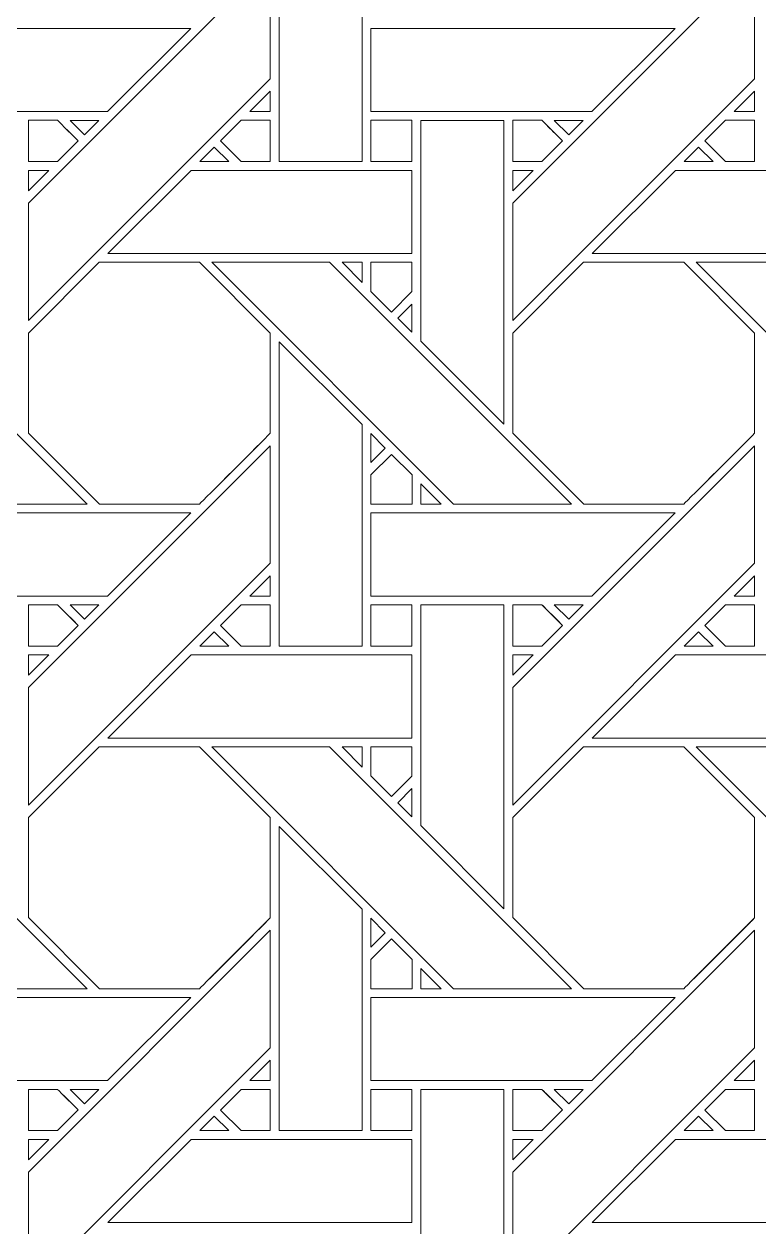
# Model space of a CAD drawing. Header units: inches. Extents: x 2.4 to 22.4, y -0.9 to 19.1.
# Drawn here: x 14.509 to 15.949, y 11.712 to 14.067 of the extents above; entities that cross this region are included whole.
import ezdxf

# ---------------------------------------------------------------- set-up
doc = ezdxf.new("R2010")
doc.units = ezdxf.units.IN
doc.header["$MEASUREMENT"] = 0
doc.layers.add('Design', color=7, linetype='Continuous', lineweight=0)

msp = doc.modelspace()

# ---------------------------------------------------------------- linework, layer by layer
at = {"layer": 'Design'}
for points, knots in [([(2.3829, 19.0948), (2.3829, 19.0948), (2.3829, -0.9052), (2.3829, -0.9052), (2.3829, -0.9052), (22.3829, -0.9052), (22.3829, -0.9052), (22.3829, -0.9052), (22.3829, 19.0948), (22.3829, 19.0948), (22.3829, 19.0948), (2.3829, 19.0948), (2.3829, 19.0948)], [0, 0, 0, 0, 1, 1, 1, 2, 2, 2, 3, 3, 3, 4, 4, 4, 4]), ([(3.3653, 18.1123), (3.3653, 18.1123), (3.3653, 0.0772), (3.3653, 0.0772), (3.3653, 0.0772), (21.4004, 0.0772), (21.4004, 0.0772), (21.4004, 0.0772), (21.4004, 18.1123), (21.4004, 18.1123), (21.4004, 18.1123), (3.3653, 18.1123), (3.3653, 18.1123)], [0, 0, 0, 0, 1, 1, 1, 2, 2, 2, 3, 3, 3, 4, 4, 4, 4]), ([(15.0087, 13.798), (15.0087, 13.798), (15.0087, 14.3939), (15.0087, 14.3939), (15.0087, 14.3939), (15.1714, 14.2317), (15.1714, 14.2317), (15.1714, 14.2317), (15.1714, 13.798), (15.1714, 13.798), (15.1714, 13.798), (15.0087, 13.798), (15.0087, 13.798)], [0, 0, 0, 0, 1, 1, 1, 2, 2, 2, 3, 3, 3, 4, 4, 4, 4]), ([(14.9915, 13.9603), (14.9915, 13.9603), (14.5179, 13.4866), (14.5179, 13.4866), (14.5179, 13.4866), (14.5179, 13.7167), (14.5179, 13.7167), (14.5179, 13.7167), (14.9915, 14.1903), (14.9915, 14.1903), (14.9915, 14.1903), (14.9915, 13.9603), (14.9915, 13.9603)], [0, 0, 0, 0, 1, 1, 1, 2, 2, 2, 3, 3, 3, 4, 4, 4, 4]), ([(15.9403, 13.9603), (15.9403, 13.9603), (15.4666, 13.4866), (15.4666, 13.4866), (15.4666, 13.4866), (15.4666, 13.7167), (15.4666, 13.7167), (15.4666, 13.7167), (15.9403, 14.1903), (15.9403, 14.1903), (15.9403, 14.1903), (15.9403, 13.9603), (15.9403, 13.9603)], [0, 0, 0, 0, 1, 1, 1, 2, 2, 2, 3, 3, 3, 4, 4, 4, 4]), ([(14.8357, 14.0588), (14.8357, 14.0588), (14.673, 13.8961), (14.673, 13.8961), (14.673, 13.8961), (14.24, 13.8961), (14.24, 13.8961), (14.24, 13.8961), (14.24, 14.0588), (14.24, 14.0588), (14.24, 14.0588), (14.8357, 14.0588), (14.8357, 14.0588)], [0, 0, 0, 0, 1, 1, 1, 2, 2, 2, 3, 3, 3, 4, 4, 4, 4]), ([(15.7844, 14.0588), (15.7844, 14.0588), (15.6217, 13.8961), (15.6217, 13.8961), (15.6217, 13.8961), (15.1887, 13.8961), (15.1887, 13.8961), (15.1887, 13.8961), (15.1887, 14.0588), (15.1887, 14.0588), (15.1887, 14.0588), (15.7844, 14.0588), (15.7844, 14.0588)], [0, 0, 0, 0, 1, 1, 1, 2, 2, 2, 3, 3, 3, 4, 4, 4, 4]), ([(14.9517, 13.8961), (14.9517, 13.8961), (14.9915, 13.9359), (14.9915, 13.9359), (14.9915, 13.9359), (14.9915, 13.8961), (14.9915, 13.8961), (14.9915, 13.8961), (14.9517, 13.8961), (14.9517, 13.8961)], [0, 0, 0, 0, 1, 1, 1, 2, 2, 2, 3, 3, 3, 3]), ([(15.9005, 13.8961), (15.9005, 13.8961), (15.9403, 13.9359), (15.9403, 13.9359), (15.9403, 13.9359), (15.9403, 13.8961), (15.9403, 13.8961), (15.9403, 13.8961), (15.9005, 13.8961), (15.9005, 13.8961)], [0, 0, 0, 0, 1, 1, 1, 2, 2, 2, 3, 3, 3, 3]), ([(14.5749, 13.8789), (14.5801, 13.8738), (14.6108, 13.8429), (14.6153, 13.8385), (14.6153, 13.8385), (14.5748, 13.7981), (14.5748, 13.7981), (14.5748, 13.7981), (14.5179, 13.7981), (14.5179, 13.7981), (14.5179, 13.7981), (14.5179, 13.8789), (14.5179, 13.8789), (14.5179, 13.8789), (14.5749, 13.8789), (14.5749, 13.8789)], [0, 0, 0, 0, 1, 1, 1, 2, 2, 2, 3, 3, 3, 4, 4, 4, 5, 5, 5, 5]), ([(14.6153, 13.8385), (14.6153, 13.8385), (14.5748, 13.7981), (14.5748, 13.7981), (14.5748, 13.7981), (14.5179, 13.7981), (14.5179, 13.7981), (14.5179, 13.7981), (14.5179, 13.8789), (14.5179, 13.8789), (14.5179, 13.8789), (14.5749, 13.8789), (14.5749, 13.8789), (14.5801, 13.8737), (14.6109, 13.8428), (14.6153, 13.8385)], [0, 0, 0, 0, 1, 1, 1, 2, 2, 2, 3, 3, 3, 4, 4, 4, 5, 5, 5, 5]), ([(14.5993, 13.8788), (14.5993, 13.8788), (14.6558, 13.8788), (14.6558, 13.8788), (14.6558, 13.8788), (14.6275, 13.8506), (14.6275, 13.8506), (14.6275, 13.8506), (14.5993, 13.8788), (14.5993, 13.8788)], [0, 0, 0, 0, 1, 1, 1, 2, 2, 2, 3, 3, 3, 3]), ([(14.9344, 13.7981), (14.9344, 13.7981), (14.8941, 13.8385), (14.8941, 13.8385), (14.8941, 13.8385), (14.9345, 13.8789), (14.9345, 13.8789), (14.9345, 13.8789), (14.9915, 13.8789), (14.9915, 13.8789), (14.9915, 13.8789), (14.9915, 13.7981), (14.9915, 13.7981), (14.9915, 13.7981), (14.9344, 13.7981), (14.9344, 13.7981)], [0, 0, 0, 0, 1, 1, 1, 2, 2, 2, 3, 3, 3, 4, 4, 4, 5, 5, 5, 5]), ([(14.9915, 13.8789), (14.9915, 13.8789), (14.9915, 13.7981), (14.9915, 13.7981), (14.9915, 13.7981), (14.9344, 13.7981), (14.9344, 13.7981), (14.9344, 13.7981), (14.8941, 13.8385), (14.8941, 13.8385), (14.8941, 13.8385), (14.9345, 13.8789), (14.9345, 13.8789), (14.9345, 13.8789), (14.9915, 13.8789), (14.9915, 13.8789)], [0, 0, 0, 0, 1, 1, 1, 2, 2, 2, 3, 3, 3, 4, 4, 4, 5, 5, 5, 5]), ([(15.1887, 13.8789), (15.1887, 13.8789), (15.269, 13.8789), (15.269, 13.8789), (15.269, 13.8789), (15.269, 13.7981), (15.269, 13.7981), (15.269, 13.7981), (15.1887, 13.7981), (15.1887, 13.7981), (15.1887, 13.7981), (15.1887, 13.8789), (15.1887, 13.8789)], [0, 0, 0, 0, 1, 1, 1, 2, 2, 2, 3, 3, 3, 4, 4, 4, 4]), ([(15.269, 13.8789), (15.269, 13.8789), (15.269, 13.7981), (15.269, 13.7981), (15.269, 13.7981), (15.1887, 13.7981), (15.1887, 13.7981), (15.1887, 13.7981), (15.1887, 13.8789), (15.1887, 13.8789), (15.1887, 13.8789), (15.269, 13.8789), (15.269, 13.8789)], [0, 0, 0, 0, 1, 1, 1, 2, 2, 2, 3, 3, 3, 4, 4, 4, 4]), ([(15.2865, 13.4466), (15.2865, 13.4466), (15.2865, 13.8788), (15.2865, 13.8788), (15.2865, 13.8788), (15.4494, 13.8788), (15.4494, 13.8788), (15.4494, 13.8788), (15.4494, 13.2837), (15.4494, 13.2837), (15.4494, 13.2837), (15.2865, 13.4466), (15.2865, 13.4466)], [0, 0, 0, 0, 1, 1, 1, 2, 2, 2, 3, 3, 3, 4, 4, 4, 4]), ([(15.5237, 13.8789), (15.5288, 13.8738), (15.5596, 13.8429), (15.564, 13.8385), (15.564, 13.8385), (15.5236, 13.7981), (15.5236, 13.7981), (15.5236, 13.7981), (15.4666, 13.7981), (15.4666, 13.7981), (15.4666, 13.7981), (15.4666, 13.8789), (15.4666, 13.8789), (15.4666, 13.8789), (15.5237, 13.8789), (15.5237, 13.8789)], [0, 0, 0, 0, 1, 1, 1, 2, 2, 2, 3, 3, 3, 4, 4, 4, 5, 5, 5, 5]), ([(15.5496, 13.8528), (15.5496, 13.8528), (15.564, 13.8385), (15.564, 13.8385), (15.564, 13.8385), (15.5236, 13.7981), (15.5236, 13.7981), (15.5236, 13.7981), (15.4666, 13.7981), (15.4666, 13.7981), (15.4666, 13.7981), (15.4666, 13.8789), (15.4666, 13.8789), (15.4666, 13.8789), (15.5237, 13.8789), (15.5237, 13.8789), (15.5293, 13.8733), (15.5399, 13.8626), (15.5496, 13.8528)], [0, 0, 0, 0, 1, 1, 1, 2, 2, 2, 3, 3, 3, 4, 4, 4, 5, 5, 5, 6, 6, 6, 6]), ([(15.548, 13.8788), (15.548, 13.8788), (15.6045, 13.8788), (15.6045, 13.8788), (15.6045, 13.8788), (15.5762, 13.8506), (15.5762, 13.8506), (15.5762, 13.8506), (15.548, 13.8788), (15.548, 13.8788)], [0, 0, 0, 0, 1, 1, 1, 2, 2, 2, 3, 3, 3, 3]), ([(15.8832, 13.7981), (15.8832, 13.7981), (15.8428, 13.8385), (15.8428, 13.8385), (15.8428, 13.8385), (15.8832, 13.8789), (15.8832, 13.8789), (15.8832, 13.8789), (15.9403, 13.8789), (15.9403, 13.8789), (15.9403, 13.8789), (15.9403, 13.7981), (15.9403, 13.7981), (15.9403, 13.7981), (15.8832, 13.7981), (15.8832, 13.7981)], [0, 0, 0, 0, 1, 1, 1, 2, 2, 2, 3, 3, 3, 4, 4, 4, 5, 5, 5, 5]), ([(15.9403, 13.8789), (15.9403, 13.8789), (15.9403, 13.7981), (15.9403, 13.7981), (15.9403, 13.7981), (15.8832, 13.7981), (15.8832, 13.7981), (15.8832, 13.7981), (15.8428, 13.8385), (15.8428, 13.8385), (15.8428, 13.8385), (15.8832, 13.8789), (15.8832, 13.8789), (15.8832, 13.8789), (15.9403, 13.8789), (15.9403, 13.8789)], [0, 0, 0, 0, 1, 1, 1, 2, 2, 2, 3, 3, 3, 4, 4, 4, 5, 5, 5, 5]), ([(14.9102, 13.798), (14.9102, 13.798), (14.8537, 13.798), (14.8537, 13.798), (14.8537, 13.798), (14.8819, 13.8263), (14.8819, 13.8263), (14.8819, 13.8263), (14.9102, 13.798), (14.9102, 13.798)], [0, 0, 0, 0, 1, 1, 1, 2, 2, 2, 3, 3, 3, 3]), ([(15.8589, 13.798), (15.8589, 13.798), (15.8024, 13.798), (15.8024, 13.798), (15.8024, 13.798), (15.8307, 13.8263), (15.8307, 13.8263), (15.8307, 13.8263), (15.8589, 13.798), (15.8589, 13.798)], [0, 0, 0, 0, 1, 1, 1, 2, 2, 2, 3, 3, 3, 3]), ([(14.5577, 13.7809), (14.5577, 13.7809), (14.5179, 13.7411), (14.5179, 13.7411), (14.5179, 13.7411), (14.5179, 13.7809), (14.5179, 13.7809), (14.5179, 13.7809), (14.5577, 13.7809), (14.5577, 13.7809)], [0, 0, 0, 0, 1, 1, 1, 2, 2, 2, 3, 3, 3, 3]), ([(15.269, 13.7809), (15.269, 13.7809), (15.269, 13.6181), (15.269, 13.6181), (15.269, 13.6181), (14.6737, 13.6181), (14.6737, 13.6181), (14.6737, 13.6181), (14.8365, 13.7809), (14.8365, 13.7809), (14.8365, 13.7809), (15.269, 13.7809), (15.269, 13.7809)], [0, 0, 0, 0, 1, 1, 1, 2, 2, 2, 3, 3, 3, 4, 4, 4, 4]), ([(15.5064, 13.7809), (15.5064, 13.7809), (15.4666, 13.7411), (15.4666, 13.7411), (15.4666, 13.7411), (15.4666, 13.7809), (15.4666, 13.7809), (15.4666, 13.7809), (15.5064, 13.7809), (15.5064, 13.7809)], [0, 0, 0, 0, 1, 1, 1, 2, 2, 2, 3, 3, 3, 3]), ([(16.2177, 13.7809), (16.2177, 13.7809), (16.2177, 13.6181), (16.2177, 13.6181), (16.2177, 13.6181), (15.6224, 13.6181), (15.6224, 13.6181), (15.6224, 13.6181), (15.7853, 13.7809), (15.7853, 13.7809), (15.7853, 13.7809), (16.2177, 13.7809), (16.2177, 13.7809)], [0, 0, 0, 0, 1, 1, 1, 2, 2, 2, 3, 3, 3, 4, 4, 4, 4]), ([(14.6329, 13.1273), (14.6329, 13.1273), (14.4018, 13.1273), (14.4018, 13.1273), (14.4018, 13.1273), (13.9283, 13.601), (13.9283, 13.601), (13.9283, 13.601), (14.1592, 13.601), (14.1592, 13.601), (14.1592, 13.601), (14.6329, 13.1273), (14.6329, 13.1273)], [0, 0, 0, 0, 1, 1, 1, 2, 2, 2, 3, 3, 3, 4, 4, 4, 4]), ([(14.6566, 13.601), (14.6566, 13.601), (14.8528, 13.601), (14.8528, 13.601), (14.8528, 13.601), (14.9915, 13.4623), (14.9915, 13.4623), (14.9915, 13.4623), (14.9915, 13.2661), (14.9915, 13.2661), (14.9737, 13.2481), (14.8618, 13.1364), (14.8528, 13.1274), (14.8528, 13.1274), (14.6571, 13.1274), (14.6571, 13.1274), (14.6571, 13.1274), (14.5179, 13.2666), (14.5179, 13.2666), (14.5179, 13.2666), (14.5179, 13.4623), (14.5179, 13.4623), (14.5179, 13.4623), (14.6566, 13.601), (14.6566, 13.601)], [0, 0, 0, 0, 1, 1, 1, 2, 2, 2, 3, 3, 3, 4, 4, 4, 5, 5, 5, 6, 6, 6, 7, 7, 7, 8, 8, 8, 8]), ([(14.9915, 13.4623), (14.9915, 13.4623), (14.9915, 13.2661), (14.9915, 13.2661), (14.9738, 13.2482), (14.8619, 13.1365), (14.8528, 13.1274), (14.8528, 13.1274), (14.6571, 13.1274), (14.6571, 13.1274), (14.6571, 13.1274), (14.5179, 13.2666), (14.5179, 13.2666), (14.5179, 13.2666), (14.5179, 13.4623), (14.5179, 13.4623), (14.5179, 13.4623), (14.6566, 13.601), (14.6566, 13.601), (14.6566, 13.601), (14.8528, 13.601), (14.8528, 13.601), (14.8528, 13.601), (14.9915, 13.4623), (14.9915, 13.4623)], [0, 0, 0, 0, 1, 1, 1, 2, 2, 2, 3, 3, 3, 4, 4, 4, 5, 5, 5, 6, 6, 6, 7, 7, 7, 8, 8, 8, 8]), ([(15.5816, 13.1273), (15.5816, 13.1273), (15.3506, 13.1273), (15.3506, 13.1273), (15.3506, 13.1273), (14.877, 13.601), (14.877, 13.601), (14.877, 13.601), (15.1079, 13.601), (15.1079, 13.601), (15.1079, 13.601), (15.5816, 13.1273), (15.5816, 13.1273)], [0, 0, 0, 0, 1, 1, 1, 2, 2, 2, 3, 3, 3, 4, 4, 4, 4]), ([(15.1321, 13.601), (15.1321, 13.601), (15.1715, 13.601), (15.1715, 13.601), (15.1715, 13.601), (15.1715, 13.5611), (15.1715, 13.5611), (15.1715, 13.5611), (15.1321, 13.601), (15.1321, 13.601)], [0, 0, 0, 0, 1, 1, 1, 2, 2, 2, 3, 3, 3, 3]), ([(15.269, 13.601), (15.269, 13.601), (15.269, 13.5434), (15.269, 13.5434), (15.269, 13.5434), (15.2291, 13.5035), (15.2291, 13.5035), (15.2291, 13.5035), (15.1887, 13.5438), (15.1887, 13.5438), (15.1887, 13.5438), (15.1887, 13.601), (15.1887, 13.601), (15.1887, 13.601), (15.269, 13.601), (15.269, 13.601)], [0, 0, 0, 0, 1, 1, 1, 2, 2, 2, 3, 3, 3, 4, 4, 4, 5, 5, 5, 5]), ([(15.2291, 13.5035), (15.2291, 13.5035), (15.1887, 13.5438), (15.1887, 13.5438), (15.1887, 13.5438), (15.1887, 13.601), (15.1887, 13.601), (15.1887, 13.601), (15.269, 13.601), (15.269, 13.601), (15.269, 13.601), (15.269, 13.5434), (15.269, 13.5434), (15.269, 13.5434), (15.2291, 13.5035), (15.2291, 13.5035)], [0, 0, 0, 0, 1, 1, 1, 2, 2, 2, 3, 3, 3, 4, 4, 4, 5, 5, 5, 5]), ([(15.6053, 13.601), (15.6053, 13.601), (15.8015, 13.601), (15.8015, 13.601), (15.8015, 13.601), (15.9403, 13.4623), (15.9403, 13.4623), (15.9403, 13.4623), (15.9403, 13.2661), (15.9403, 13.2661), (15.9225, 13.2481), (15.8105, 13.1364), (15.8016, 13.1274), (15.8016, 13.1274), (15.6058, 13.1274), (15.6058, 13.1274), (15.6058, 13.1274), (15.4666, 13.2666), (15.4666, 13.2666), (15.4666, 13.2666), (15.4666, 13.4623), (15.4666, 13.4623), (15.4666, 13.4623), (15.6053, 13.601), (15.6053, 13.601)], [0, 0, 0, 0, 1, 1, 1, 2, 2, 2, 3, 3, 3, 4, 4, 4, 5, 5, 5, 6, 6, 6, 7, 7, 7, 8, 8, 8, 8]), ([(15.9403, 13.4623), (15.9403, 13.4623), (15.9403, 13.2661), (15.9403, 13.2661), (15.9226, 13.2483), (15.8107, 13.1365), (15.8016, 13.1274), (15.8016, 13.1274), (15.6058, 13.1274), (15.6058, 13.1274), (15.6058, 13.1274), (15.4666, 13.2666), (15.4666, 13.2666), (15.4666, 13.2666), (15.4666, 13.4623), (15.4666, 13.4623), (15.4666, 13.4623), (15.6053, 13.601), (15.6053, 13.601), (15.6053, 13.601), (15.8015, 13.601), (15.8015, 13.601), (15.8015, 13.601), (15.9403, 13.4623), (15.9403, 13.4623)], [0, 0, 0, 0, 1, 1, 1, 2, 2, 2, 3, 3, 3, 4, 4, 4, 5, 5, 5, 6, 6, 6, 7, 7, 7, 8, 8, 8, 8]), ([(16.5303, 13.1273), (16.5303, 13.1273), (16.2993, 13.1273), (16.2993, 13.1273), (16.2993, 13.1273), (15.8257, 13.601), (15.8257, 13.601), (15.8257, 13.601), (16.0567, 13.601), (16.0567, 13.601), (16.0567, 13.601), (16.5303, 13.1273), (16.5303, 13.1273)], [0, 0, 0, 0, 1, 1, 1, 2, 2, 2, 3, 3, 3, 4, 4, 4, 4]), ([(15.269, 13.5191), (15.269, 13.5191), (15.269, 13.464), (15.269, 13.464), (15.269, 13.464), (15.2412, 13.4913), (15.2412, 13.4913), (15.2412, 13.4913), (15.269, 13.5191), (15.269, 13.5191)], [0, 0, 0, 0, 1, 1, 1, 2, 2, 2, 3, 3, 3, 3]), ([(15.0087, 12.8493), (15.0087, 12.8493), (15.0087, 13.4452), (15.0087, 13.4452), (15.0087, 13.4452), (15.1714, 13.283), (15.1714, 13.283), (15.1714, 13.283), (15.1714, 12.8493), (15.1714, 12.8493), (15.1714, 12.8493), (15.0087, 12.8493), (15.0087, 12.8493)], [0, 0, 0, 0, 1, 1, 1, 2, 2, 2, 3, 3, 3, 4, 4, 4, 4]), ([(15.1887, 13.2088), (15.1887, 13.2088), (15.1887, 13.2655), (15.1887, 13.2655), (15.1887, 13.2655), (15.2169, 13.2369), (15.2169, 13.2369), (15.2169, 13.2369), (15.1887, 13.2088), (15.1887, 13.2088)], [0, 0, 0, 0, 1, 1, 1, 2, 2, 2, 3, 3, 3, 3]), ([(14.9915, 13.0116), (14.9915, 13.0116), (14.5179, 12.5379), (14.5179, 12.5379), (14.5179, 12.5379), (14.5179, 12.768), (14.5179, 12.768), (14.5179, 12.768), (14.9915, 13.2416), (14.9915, 13.2416), (14.9915, 13.2416), (14.9915, 13.0116), (14.9915, 13.0116)], [0, 0, 0, 0, 1, 1, 1, 2, 2, 2, 3, 3, 3, 4, 4, 4, 4]), ([(15.9403, 13.0116), (15.9403, 13.0116), (15.4666, 12.5379), (15.4666, 12.5379), (15.4666, 12.5379), (15.4666, 12.768), (15.4666, 12.768), (15.4666, 12.768), (15.9403, 13.2416), (15.9403, 13.2416), (15.9403, 13.2416), (15.9403, 13.0116), (15.9403, 13.0116)], [0, 0, 0, 0, 1, 1, 1, 2, 2, 2, 3, 3, 3, 4, 4, 4, 4]), ([(15.1887, 13.1271), (15.1887, 13.1271), (15.1887, 13.1844), (15.1887, 13.1844), (15.1887, 13.1844), (15.2291, 13.2247), (15.2291, 13.2247), (15.2291, 13.2247), (15.2694, 13.1844), (15.2694, 13.1844), (15.2694, 13.1844), (15.2694, 13.1271), (15.2694, 13.1271), (15.2694, 13.1271), (15.1887, 13.1271), (15.1887, 13.1271)], [0, 0, 0, 0, 1, 1, 1, 2, 2, 2, 3, 3, 3, 4, 4, 4, 5, 5, 5, 5]), ([(15.2291, 13.2247), (15.2291, 13.2247), (15.2694, 13.1844), (15.2694, 13.1844), (15.2694, 13.1844), (15.2694, 13.1271), (15.2694, 13.1271), (15.2694, 13.1271), (15.1887, 13.1271), (15.1887, 13.1271), (15.1887, 13.1271), (15.1887, 13.1844), (15.1887, 13.1844), (15.1887, 13.1844), (15.2291, 13.2247), (15.2291, 13.2247)], [0, 0, 0, 0, 1, 1, 1, 2, 2, 2, 3, 3, 3, 4, 4, 4, 5, 5, 5, 5]), ([(15.2866, 13.1273), (15.2866, 13.1273), (15.2866, 13.1671), (15.2866, 13.1671), (15.2866, 13.1671), (15.3264, 13.1273), (15.3264, 13.1273), (15.3264, 13.1273), (15.2866, 13.1273), (15.2866, 13.1273)], [0, 0, 0, 0, 1, 1, 1, 2, 2, 2, 3, 3, 3, 3]), ([(14.8357, 13.1101), (14.8357, 13.1101), (14.673, 12.9474), (14.673, 12.9474), (14.673, 12.9474), (14.24, 12.9474), (14.24, 12.9474), (14.24, 12.9474), (14.24, 13.1101), (14.24, 13.1101), (14.24, 13.1101), (14.8357, 13.1101), (14.8357, 13.1101)], [0, 0, 0, 0, 1, 1, 1, 2, 2, 2, 3, 3, 3, 4, 4, 4, 4]), ([(15.7844, 13.1101), (15.7844, 13.1101), (15.6217, 12.9474), (15.6217, 12.9474), (15.6217, 12.9474), (15.1887, 12.9474), (15.1887, 12.9474), (15.1887, 12.9474), (15.1887, 13.1101), (15.1887, 13.1101), (15.1887, 13.1101), (15.7844, 13.1101), (15.7844, 13.1101)], [0, 0, 0, 0, 1, 1, 1, 2, 2, 2, 3, 3, 3, 4, 4, 4, 4]), ([(14.9517, 12.9474), (14.9517, 12.9474), (14.9915, 12.9872), (14.9915, 12.9872), (14.9915, 12.9872), (14.9915, 12.9474), (14.9915, 12.9474), (14.9915, 12.9474), (14.9517, 12.9474), (14.9517, 12.9474)], [0, 0, 0, 0, 1, 1, 1, 2, 2, 2, 3, 3, 3, 3]), ([(15.9005, 12.9474), (15.9005, 12.9474), (15.9403, 12.9872), (15.9403, 12.9872), (15.9403, 12.9872), (15.9403, 12.9474), (15.9403, 12.9474), (15.9403, 12.9474), (15.9005, 12.9474), (15.9005, 12.9474)], [0, 0, 0, 0, 1, 1, 1, 2, 2, 2, 3, 3, 3, 3]), ([(14.5749, 12.9301), (14.5801, 12.925), (14.6108, 12.8942), (14.6153, 12.8898), (14.6153, 12.8898), (14.5748, 12.8494), (14.5748, 12.8494), (14.5748, 12.8494), (14.5179, 12.8494), (14.5179, 12.8494), (14.5179, 12.8494), (14.5179, 12.9301), (14.5179, 12.9301), (14.5179, 12.9301), (14.5749, 12.9301), (14.5749, 12.9301)], [0, 0, 0, 0, 1, 1, 1, 2, 2, 2, 3, 3, 3, 4, 4, 4, 5, 5, 5, 5]), ([(14.6153, 12.8898), (14.6153, 12.8898), (14.5748, 12.8494), (14.5748, 12.8494), (14.5748, 12.8494), (14.5179, 12.8494), (14.5179, 12.8494), (14.5179, 12.8494), (14.5179, 12.9301), (14.5179, 12.9301), (14.5179, 12.9301), (14.5749, 12.9301), (14.5749, 12.9301), (14.58, 12.9251), (14.6107, 12.8943), (14.6153, 12.8898)], [0, 0, 0, 0, 1, 1, 1, 2, 2, 2, 3, 3, 3, 4, 4, 4, 5, 5, 5, 5]), ([(14.5993, 12.9301), (14.5993, 12.9301), (14.6557, 12.9301), (14.6557, 12.9301), (14.6557, 12.9301), (14.6275, 12.9019), (14.6275, 12.9019), (14.6275, 12.9019), (14.5993, 12.9301), (14.5993, 12.9301)], [0, 0, 0, 0, 1, 1, 1, 2, 2, 2, 3, 3, 3, 3]), ([(14.9344, 12.8494), (14.9344, 12.8494), (14.8941, 12.8897), (14.8941, 12.8897), (14.8941, 12.8897), (14.9345, 12.9302), (14.9345, 12.9302), (14.9345, 12.9302), (14.9915, 12.9302), (14.9915, 12.9302), (14.9915, 12.9302), (14.9915, 12.8494), (14.9915, 12.8494), (14.9915, 12.8494), (14.9344, 12.8494), (14.9344, 12.8494)], [0, 0, 0, 0, 1, 1, 1, 2, 2, 2, 3, 3, 3, 4, 4, 4, 5, 5, 5, 5]), ([(14.9915, 12.9302), (14.9915, 12.9302), (14.9915, 12.8494), (14.9915, 12.8494), (14.9915, 12.8494), (14.9344, 12.8494), (14.9344, 12.8494), (14.9344, 12.8494), (14.8941, 12.8897), (14.8941, 12.8897), (14.8941, 12.8897), (14.9345, 12.9302), (14.9345, 12.9302), (14.9345, 12.9302), (14.9915, 12.9302), (14.9915, 12.9302)], [0, 0, 0, 0, 1, 1, 1, 2, 2, 2, 3, 3, 3, 4, 4, 4, 5, 5, 5, 5]), ([(15.1887, 12.9301), (15.1887, 12.9301), (15.269, 12.9301), (15.269, 12.9301), (15.269, 12.9301), (15.269, 12.8494), (15.269, 12.8494), (15.269, 12.8494), (15.1887, 12.8494), (15.1887, 12.8494), (15.1887, 12.8494), (15.1887, 12.9301), (15.1887, 12.9301)], [0, 0, 0, 0, 1, 1, 1, 2, 2, 2, 3, 3, 3, 4, 4, 4, 4]), ([(15.269, 12.9301), (15.269, 12.9301), (15.269, 12.8494), (15.269, 12.8494), (15.269, 12.8494), (15.1887, 12.8494), (15.1887, 12.8494), (15.1887, 12.8494), (15.1887, 12.9301), (15.1887, 12.9301), (15.1887, 12.9301), (15.269, 12.9301), (15.269, 12.9301)], [0, 0, 0, 0, 1, 1, 1, 2, 2, 2, 3, 3, 3, 4, 4, 4, 4]), ([(15.2865, 12.4979), (15.2865, 12.4979), (15.2865, 12.9301), (15.2865, 12.9301), (15.2865, 12.9301), (15.4494, 12.9301), (15.4494, 12.9301), (15.4494, 12.9301), (15.4494, 12.335), (15.4494, 12.335), (15.4494, 12.335), (15.2865, 12.4979), (15.2865, 12.4979)], [0, 0, 0, 0, 1, 1, 1, 2, 2, 2, 3, 3, 3, 4, 4, 4, 4]), ([(15.5237, 12.9301), (15.5288, 12.925), (15.5596, 12.8942), (15.564, 12.8898), (15.564, 12.8898), (15.5236, 12.8494), (15.5236, 12.8494), (15.5236, 12.8494), (15.4666, 12.8494), (15.4666, 12.8494), (15.4666, 12.8494), (15.4666, 12.9301), (15.4666, 12.9301), (15.4666, 12.9301), (15.5237, 12.9301), (15.5237, 12.9301)], [0, 0, 0, 0, 1, 1, 1, 2, 2, 2, 3, 3, 3, 4, 4, 4, 5, 5, 5, 5]), ([(15.5483, 12.9054), (15.5483, 12.9054), (15.564, 12.8898), (15.564, 12.8898), (15.564, 12.8898), (15.5236, 12.8494), (15.5236, 12.8494), (15.5236, 12.8494), (15.4666, 12.8494), (15.4666, 12.8494), (15.4666, 12.8494), (15.4666, 12.9301), (15.4666, 12.9301), (15.4666, 12.9301), (15.5237, 12.9301), (15.5237, 12.9301), (15.5291, 12.9248), (15.539, 12.9148), (15.5483, 12.9054)], [0, 0, 0, 0, 1, 1, 1, 2, 2, 2, 3, 3, 3, 4, 4, 4, 5, 5, 5, 6, 6, 6, 6]), ([(15.548, 12.9301), (15.548, 12.9301), (15.6045, 12.9301), (15.6045, 12.9301), (15.6045, 12.9301), (15.5762, 12.9019), (15.5762, 12.9019), (15.5762, 12.9019), (15.548, 12.9301), (15.548, 12.9301)], [0, 0, 0, 0, 1, 1, 1, 2, 2, 2, 3, 3, 3, 3]), ([(15.8832, 12.8494), (15.8832, 12.8494), (15.8428, 12.8897), (15.8428, 12.8897), (15.8428, 12.8897), (15.8832, 12.9302), (15.8832, 12.9302), (15.8832, 12.9302), (15.9403, 12.9302), (15.9403, 12.9302), (15.9403, 12.9302), (15.9403, 12.8494), (15.9403, 12.8494), (15.9403, 12.8494), (15.8832, 12.8494), (15.8832, 12.8494)], [0, 0, 0, 0, 1, 1, 1, 2, 2, 2, 3, 3, 3, 4, 4, 4, 5, 5, 5, 5]), ([(15.9403, 12.9302), (15.9403, 12.9302), (15.9403, 12.8494), (15.9403, 12.8494), (15.9403, 12.8494), (15.8832, 12.8494), (15.8832, 12.8494), (15.8832, 12.8494), (15.8428, 12.8897), (15.8428, 12.8897), (15.8428, 12.8897), (15.8832, 12.9302), (15.8832, 12.9302), (15.8832, 12.9302), (15.9403, 12.9302), (15.9403, 12.9302)], [0, 0, 0, 0, 1, 1, 1, 2, 2, 2, 3, 3, 3, 4, 4, 4, 5, 5, 5, 5]), ([(14.9102, 12.8493), (14.9102, 12.8493), (14.8537, 12.8493), (14.8537, 12.8493), (14.8537, 12.8493), (14.8819, 12.8776), (14.8819, 12.8776), (14.8819, 12.8776), (14.9102, 12.8493), (14.9102, 12.8493)], [0, 0, 0, 0, 1, 1, 1, 2, 2, 2, 3, 3, 3, 3]), ([(15.8589, 12.8493), (15.8589, 12.8493), (15.8024, 12.8493), (15.8024, 12.8493), (15.8024, 12.8493), (15.8307, 12.8776), (15.8307, 12.8776), (15.8307, 12.8776), (15.8589, 12.8493), (15.8589, 12.8493)], [0, 0, 0, 0, 1, 1, 1, 2, 2, 2, 3, 3, 3, 3]), ([(14.5577, 12.8322), (14.5577, 12.8322), (14.5179, 12.7924), (14.5179, 12.7924), (14.5179, 12.7924), (14.5179, 12.8322), (14.5179, 12.8322), (14.5179, 12.8322), (14.5577, 12.8322), (14.5577, 12.8322)], [0, 0, 0, 0, 1, 1, 1, 2, 2, 2, 3, 3, 3, 3]), ([(15.269, 12.8322), (15.269, 12.8322), (15.269, 12.6694), (15.269, 12.6694), (15.269, 12.6694), (14.6737, 12.6694), (14.6737, 12.6694), (14.6737, 12.6694), (14.8365, 12.8322), (14.8365, 12.8322), (14.8365, 12.8322), (15.269, 12.8322), (15.269, 12.8322)], [0, 0, 0, 0, 1, 1, 1, 2, 2, 2, 3, 3, 3, 4, 4, 4, 4]), ([(15.5064, 12.8322), (15.5064, 12.8322), (15.4666, 12.7924), (15.4666, 12.7924), (15.4666, 12.7924), (15.4666, 12.8322), (15.4666, 12.8322), (15.4666, 12.8322), (15.5064, 12.8322), (15.5064, 12.8322)], [0, 0, 0, 0, 1, 1, 1, 2, 2, 2, 3, 3, 3, 3]), ([(16.2177, 12.8322), (16.2177, 12.8322), (16.2177, 12.6694), (16.2177, 12.6694), (16.2177, 12.6694), (15.6224, 12.6694), (15.6224, 12.6694), (15.6224, 12.6694), (15.7853, 12.8322), (15.7853, 12.8322), (15.7853, 12.8322), (16.2177, 12.8322), (16.2177, 12.8322)], [0, 0, 0, 0, 1, 1, 1, 2, 2, 2, 3, 3, 3, 4, 4, 4, 4]), ([(14.6329, 12.1786), (14.6329, 12.1786), (14.4018, 12.1786), (14.4018, 12.1786), (14.4018, 12.1786), (13.9283, 12.6522), (13.9283, 12.6522), (13.9283, 12.6522), (14.1592, 12.6522), (14.1592, 12.6522), (14.1592, 12.6522), (14.6329, 12.1786), (14.6329, 12.1786)], [0, 0, 0, 0, 1, 1, 1, 2, 2, 2, 3, 3, 3, 4, 4, 4, 4]), ([(14.6566, 12.6523), (14.6566, 12.6523), (14.8528, 12.6523), (14.8528, 12.6523), (14.8528, 12.6523), (14.9915, 12.5135), (14.9915, 12.5135), (14.9915, 12.5135), (14.9915, 12.3173), (14.9915, 12.3173), (14.9737, 12.2994), (14.8618, 12.1876), (14.8528, 12.1786), (14.8528, 12.1786), (14.6571, 12.1786), (14.6571, 12.1786), (14.6571, 12.1786), (14.5179, 12.3179), (14.5179, 12.3179), (14.5179, 12.3179), (14.5179, 12.5135), (14.5179, 12.5135), (14.5179, 12.5135), (14.6566, 12.6523), (14.6566, 12.6523)], [0, 0, 0, 0, 1, 1, 1, 2, 2, 2, 3, 3, 3, 4, 4, 4, 5, 5, 5, 6, 6, 6, 7, 7, 7, 8, 8, 8, 8]), ([(14.9915, 12.5135), (14.9915, 12.5135), (14.9915, 12.3173), (14.9915, 12.3173), (14.9734, 12.2991), (14.8616, 12.1874), (14.8528, 12.1786), (14.8528, 12.1786), (14.6571, 12.1786), (14.6571, 12.1786), (14.6571, 12.1786), (14.5179, 12.3179), (14.5179, 12.3179), (14.5179, 12.3179), (14.5179, 12.5135), (14.5179, 12.5135), (14.5179, 12.5135), (14.6566, 12.6523), (14.6566, 12.6523), (14.6566, 12.6523), (14.8528, 12.6523), (14.8528, 12.6523), (14.8528, 12.6523), (14.9915, 12.5135), (14.9915, 12.5135)], [0, 0, 0, 0, 1, 1, 1, 2, 2, 2, 3, 3, 3, 4, 4, 4, 5, 5, 5, 6, 6, 6, 7, 7, 7, 8, 8, 8, 8]), ([(15.5816, 12.1786), (15.5816, 12.1786), (15.3506, 12.1786), (15.3506, 12.1786), (15.3506, 12.1786), (14.877, 12.6522), (14.877, 12.6522), (14.877, 12.6522), (15.1079, 12.6522), (15.1079, 12.6522), (15.1079, 12.6522), (15.5816, 12.1786), (15.5816, 12.1786)], [0, 0, 0, 0, 1, 1, 1, 2, 2, 2, 3, 3, 3, 4, 4, 4, 4]), ([(15.1321, 12.6522), (15.1321, 12.6522), (15.1715, 12.6522), (15.1715, 12.6522), (15.1715, 12.6522), (15.1715, 12.6124), (15.1715, 12.6124), (15.1715, 12.6124), (15.1321, 12.6522), (15.1321, 12.6522)], [0, 0, 0, 0, 1, 1, 1, 2, 2, 2, 3, 3, 3, 3]), ([(15.269, 12.6523), (15.269, 12.6523), (15.269, 12.5947), (15.269, 12.5947), (15.269, 12.5947), (15.2291, 12.5547), (15.2291, 12.5547), (15.2291, 12.5547), (15.1887, 12.5951), (15.1887, 12.5951), (15.1887, 12.5951), (15.1887, 12.6523), (15.1887, 12.6523), (15.1887, 12.6523), (15.269, 12.6523), (15.269, 12.6523)], [0, 0, 0, 0, 1, 1, 1, 2, 2, 2, 3, 3, 3, 4, 4, 4, 5, 5, 5, 5]), ([(15.2291, 12.5547), (15.2291, 12.5547), (15.1887, 12.5951), (15.1887, 12.5951), (15.1887, 12.5951), (15.1887, 12.6523), (15.1887, 12.6523), (15.1887, 12.6523), (15.269, 12.6523), (15.269, 12.6523), (15.269, 12.6523), (15.269, 12.5947), (15.269, 12.5947), (15.269, 12.5947), (15.2291, 12.5547), (15.2291, 12.5547)], [0, 0, 0, 0, 1, 1, 1, 2, 2, 2, 3, 3, 3, 4, 4, 4, 5, 5, 5, 5]), ([(15.6053, 12.6523), (15.6053, 12.6523), (15.8015, 12.6523), (15.8015, 12.6523), (15.8015, 12.6523), (15.9403, 12.5135), (15.9403, 12.5135), (15.9403, 12.5135), (15.9403, 12.3173), (15.9403, 12.3173), (15.9225, 12.2994), (15.8105, 12.1876), (15.8016, 12.1786), (15.8016, 12.1786), (15.6058, 12.1786), (15.6058, 12.1786), (15.6058, 12.1786), (15.4666, 12.3179), (15.4666, 12.3179), (15.4666, 12.3179), (15.4666, 12.5135), (15.4666, 12.5135), (15.4666, 12.5135), (15.6053, 12.6523), (15.6053, 12.6523)], [0, 0, 0, 0, 1, 1, 1, 2, 2, 2, 3, 3, 3, 4, 4, 4, 5, 5, 5, 6, 6, 6, 7, 7, 7, 8, 8, 8, 8]), ([(15.9403, 12.3173), (15.9221, 12.299), (15.8103, 12.1874), (15.8016, 12.1786), (15.8016, 12.1786), (15.6058, 12.1786), (15.6058, 12.1786), (15.6058, 12.1786), (15.4666, 12.3179), (15.4666, 12.3179), (15.4666, 12.3179), (15.4666, 12.5135), (15.4666, 12.5135), (15.4666, 12.5135), (15.6053, 12.6523), (15.6053, 12.6523), (15.6053, 12.6523), (15.8015, 12.6523), (15.8015, 12.6523), (15.8015, 12.6523), (15.9403, 12.5135), (15.9403, 12.5135), (15.9403, 12.5135), (15.9403, 12.3173), (15.9403, 12.3173)], [0, 0, 0, 0, 1, 1, 1, 2, 2, 2, 3, 3, 3, 4, 4, 4, 5, 5, 5, 6, 6, 6, 7, 7, 7, 8, 8, 8, 8]), ([(16.2993, 12.1786), (16.2993, 12.1786), (15.8257, 12.6522), (15.8257, 12.6522), (15.8257, 12.6522), (16.0567, 12.6522), (16.0567, 12.6522), (16.0567, 12.6522), (16.5303, 12.1786), (16.5303, 12.1786), (16.5303, 12.1786), (16.2993, 12.1786), (16.2993, 12.1786)], [0, 0, 0, 0, 1, 1, 1, 2, 2, 2, 3, 3, 3, 4, 4, 4, 4]), ([(15.269, 12.5704), (15.269, 12.5704), (15.269, 12.5152), (15.269, 12.5152), (15.269, 12.5152), (15.2412, 12.5426), (15.2412, 12.5426), (15.2412, 12.5426), (15.269, 12.5704), (15.269, 12.5704)], [0, 0, 0, 0, 1, 1, 1, 2, 2, 2, 3, 3, 3, 3]), ([(15.0087, 11.9006), (15.0087, 11.9006), (15.0087, 12.4964), (15.0087, 12.4964), (15.0087, 12.4964), (15.1714, 12.3343), (15.1714, 12.3343), (15.1714, 12.3343), (15.1714, 11.9006), (15.1714, 11.9006), (15.1714, 11.9006), (15.0087, 11.9006), (15.0087, 11.9006)], [0, 0, 0, 0, 1, 1, 1, 2, 2, 2, 3, 3, 3, 4, 4, 4, 4]), ([(15.1887, 12.26), (15.1887, 12.26), (15.1887, 12.3168), (15.1887, 12.3168), (15.1887, 12.3168), (15.2169, 12.2882), (15.2169, 12.2882), (15.2169, 12.2882), (15.1887, 12.26), (15.1887, 12.26)], [0, 0, 0, 0, 1, 1, 1, 2, 2, 2, 3, 3, 3, 3]), ([(14.9915, 12.0628), (14.9915, 12.0628), (14.5179, 11.5892), (14.5179, 11.5892), (14.5179, 11.5892), (14.5179, 11.8193), (14.5179, 11.8193), (14.5179, 11.8193), (14.9915, 12.2929), (14.9915, 12.2929), (14.9915, 12.2929), (14.9915, 12.0628), (14.9915, 12.0628)], [0, 0, 0, 0, 1, 1, 1, 2, 2, 2, 3, 3, 3, 4, 4, 4, 4]), ([(15.1887, 12.1784), (15.1887, 12.1784), (15.1887, 12.2357), (15.1887, 12.2357), (15.1887, 12.2357), (15.2291, 12.276), (15.2291, 12.276), (15.2291, 12.276), (15.2694, 12.2357), (15.2694, 12.2357), (15.2694, 12.2357), (15.2694, 12.1784), (15.2694, 12.1784), (15.2694, 12.1784), (15.1887, 12.1784), (15.1887, 12.1784)], [0, 0, 0, 0, 1, 1, 1, 2, 2, 2, 3, 3, 3, 4, 4, 4, 5, 5, 5, 5]), ([(15.2291, 12.276), (15.2291, 12.276), (15.2694, 12.2357), (15.2694, 12.2357), (15.2694, 12.2357), (15.2694, 12.1784), (15.2694, 12.1784), (15.2694, 12.1784), (15.1887, 12.1784), (15.1887, 12.1784), (15.1887, 12.1784), (15.1887, 12.2357), (15.1887, 12.2357), (15.1887, 12.2357), (15.2291, 12.276), (15.2291, 12.276)], [0, 0, 0, 0, 1, 1, 1, 2, 2, 2, 3, 3, 3, 4, 4, 4, 5, 5, 5, 5]), ([(15.9403, 12.0628), (15.9403, 12.0628), (15.4666, 11.5892), (15.4666, 11.5892), (15.4666, 11.5892), (15.4666, 11.8193), (15.4666, 11.8193), (15.4666, 11.8193), (15.9403, 12.2929), (15.9403, 12.2929), (15.9403, 12.2929), (15.9403, 12.0628), (15.9403, 12.0628)], [0, 0, 0, 0, 1, 1, 1, 2, 2, 2, 3, 3, 3, 4, 4, 4, 4]), ([(15.2866, 12.1786), (15.2866, 12.1786), (15.2866, 12.2184), (15.2866, 12.2184), (15.2866, 12.2184), (15.3264, 12.1786), (15.3264, 12.1786), (15.3264, 12.1786), (15.2866, 12.1786), (15.2866, 12.1786)], [0, 0, 0, 0, 1, 1, 1, 2, 2, 2, 3, 3, 3, 3]), ([(14.8357, 12.1613), (14.8357, 12.1613), (14.673, 11.9986), (14.673, 11.9986), (14.673, 11.9986), (14.24, 11.9986), (14.24, 11.9986), (14.24, 11.9986), (14.24, 12.1613), (14.24, 12.1613), (14.24, 12.1613), (14.8357, 12.1613), (14.8357, 12.1613)], [0, 0, 0, 0, 1, 1, 1, 2, 2, 2, 3, 3, 3, 4, 4, 4, 4]), ([(15.7844, 12.1613), (15.7844, 12.1613), (15.6217, 11.9986), (15.6217, 11.9986), (15.6217, 11.9986), (15.1887, 11.9986), (15.1887, 11.9986), (15.1887, 11.9986), (15.1887, 12.1613), (15.1887, 12.1613), (15.1887, 12.1613), (15.7844, 12.1613), (15.7844, 12.1613)], [0, 0, 0, 0, 1, 1, 1, 2, 2, 2, 3, 3, 3, 4, 4, 4, 4]), ([(14.9517, 11.9987), (14.9517, 11.9987), (14.9915, 12.0384), (14.9915, 12.0384), (14.9915, 12.0384), (14.9915, 11.9987), (14.9915, 11.9987), (14.9915, 11.9987), (14.9517, 11.9987), (14.9517, 11.9987)], [0, 0, 0, 0, 1, 1, 1, 2, 2, 2, 3, 3, 3, 3]), ([(15.9005, 11.9987), (15.9005, 11.9987), (15.9403, 12.0384), (15.9403, 12.0384), (15.9403, 12.0384), (15.9403, 11.9987), (15.9403, 11.9987), (15.9403, 11.9987), (15.9005, 11.9987), (15.9005, 11.9987)], [0, 0, 0, 0, 1, 1, 1, 2, 2, 2, 3, 3, 3, 3]), ([(14.5749, 11.9814), (14.5801, 11.9763), (14.6108, 11.9455), (14.6153, 11.9411), (14.6153, 11.9411), (14.5748, 11.9006), (14.5748, 11.9006), (14.5748, 11.9006), (14.5179, 11.9006), (14.5179, 11.9006), (14.5179, 11.9006), (14.5179, 11.9814), (14.5179, 11.9814), (14.5179, 11.9814), (14.5749, 11.9814), (14.5749, 11.9814)], [0, 0, 0, 0, 1, 1, 1, 2, 2, 2, 3, 3, 3, 4, 4, 4, 5, 5, 5, 5]), ([(14.6153, 11.9411), (14.6153, 11.9411), (14.5748, 11.9006), (14.5748, 11.9006), (14.5748, 11.9006), (14.5179, 11.9006), (14.5179, 11.9006), (14.5179, 11.9006), (14.5179, 11.9814), (14.5179, 11.9814), (14.5179, 11.9814), (14.5749, 11.9814), (14.5749, 11.9814), (14.5802, 11.9762), (14.611, 11.9453), (14.6153, 11.9411)], [0, 0, 0, 0, 1, 1, 1, 2, 2, 2, 3, 3, 3, 4, 4, 4, 5, 5, 5, 5]), ([(14.5993, 11.9814), (14.5993, 11.9814), (14.6558, 11.9814), (14.6558, 11.9814), (14.6558, 11.9814), (14.6275, 11.9532), (14.6275, 11.9532), (14.6275, 11.9532), (14.5993, 11.9814), (14.5993, 11.9814)], [0, 0, 0, 0, 1, 1, 1, 2, 2, 2, 3, 3, 3, 3]), ([(14.9344, 11.9006), (14.9344, 11.9006), (14.8941, 11.941), (14.8941, 11.941), (14.8941, 11.941), (14.9345, 11.9814), (14.9345, 11.9814), (14.9345, 11.9814), (14.9915, 11.9814), (14.9915, 11.9814), (14.9915, 11.9814), (14.9915, 11.9006), (14.9915, 11.9006), (14.9915, 11.9006), (14.9344, 11.9006), (14.9344, 11.9006)], [0, 0, 0, 0, 1, 1, 1, 2, 2, 2, 3, 3, 3, 4, 4, 4, 5, 5, 5, 5]), ([(14.9915, 11.9814), (14.9915, 11.9814), (14.9915, 11.9006), (14.9915, 11.9006), (14.9915, 11.9006), (14.9344, 11.9006), (14.9344, 11.9006), (14.9344, 11.9006), (14.8941, 11.941), (14.8941, 11.941), (14.8941, 11.941), (14.9345, 11.9814), (14.9345, 11.9814), (14.9345, 11.9814), (14.9915, 11.9814), (14.9915, 11.9814)], [0, 0, 0, 0, 1, 1, 1, 2, 2, 2, 3, 3, 3, 4, 4, 4, 5, 5, 5, 5]), ([(15.1887, 11.9814), (15.1887, 11.9814), (15.269, 11.9814), (15.269, 11.9814), (15.269, 11.9814), (15.269, 11.9006), (15.269, 11.9006), (15.269, 11.9006), (15.1887, 11.9006), (15.1887, 11.9006), (15.1887, 11.9006), (15.1887, 11.9814), (15.1887, 11.9814)], [0, 0, 0, 0, 1, 1, 1, 2, 2, 2, 3, 3, 3, 4, 4, 4, 4]), ([(15.269, 11.9814), (15.269, 11.9814), (15.269, 11.9006), (15.269, 11.9006), (15.269, 11.9006), (15.1887, 11.9006), (15.1887, 11.9006), (15.1887, 11.9006), (15.1887, 11.9814), (15.1887, 11.9814), (15.1887, 11.9814), (15.269, 11.9814), (15.269, 11.9814)], [0, 0, 0, 0, 1, 1, 1, 2, 2, 2, 3, 3, 3, 4, 4, 4, 4]), ([(15.4494, 11.3863), (15.4494, 11.3863), (15.2865, 11.5492), (15.2865, 11.5492), (15.2865, 11.5492), (15.2865, 11.9814), (15.2865, 11.9814), (15.2865, 11.9814), (15.4494, 11.9814), (15.4494, 11.9814), (15.4494, 11.9814), (15.4494, 11.3863), (15.4494, 11.3863)], [0, 0, 0, 0, 1, 1, 1, 2, 2, 2, 3, 3, 3, 4, 4, 4, 4]), ([(15.5237, 11.9814), (15.5288, 11.9763), (15.5596, 11.9455), (15.564, 11.9411), (15.564, 11.9411), (15.5236, 11.9006), (15.5236, 11.9006), (15.5236, 11.9006), (15.4666, 11.9006), (15.4666, 11.9006), (15.4666, 11.9006), (15.4666, 11.9814), (15.4666, 11.9814), (15.4666, 11.9814), (15.5237, 11.9814), (15.5237, 11.9814)], [0, 0, 0, 0, 1, 1, 1, 2, 2, 2, 3, 3, 3, 4, 4, 4, 5, 5, 5, 5]), ([(15.4666, 11.9006), (15.4666, 11.9006), (15.4666, 11.9814), (15.4666, 11.9814), (15.4666, 11.9814), (15.5237, 11.9814), (15.5237, 11.9814), (15.5293, 11.9758), (15.564, 11.9411), (15.564, 11.9411), (15.564, 11.9411), (15.5236, 11.9006), (15.5236, 11.9006), (15.5236, 11.9006), (15.4666, 11.9006), (15.4666, 11.9006)], [0, 0, 0, 0, 1, 1, 1, 2, 2, 2, 3, 3, 3, 4, 4, 4, 5, 5, 5, 5]), ([(15.548, 11.9814), (15.548, 11.9814), (15.6045, 11.9814), (15.6045, 11.9814), (15.6045, 11.9814), (15.5762, 11.9532), (15.5762, 11.9532), (15.5762, 11.9532), (15.548, 11.9814), (15.548, 11.9814)], [0, 0, 0, 0, 1, 1, 1, 2, 2, 2, 3, 3, 3, 3]), ([(15.8832, 11.9006), (15.8832, 11.9006), (15.8428, 11.941), (15.8428, 11.941), (15.8428, 11.941), (15.8832, 11.9814), (15.8832, 11.9814), (15.8832, 11.9814), (15.9403, 11.9814), (15.9403, 11.9814), (15.9403, 11.9814), (15.9403, 11.9006), (15.9403, 11.9006), (15.9403, 11.9006), (15.8832, 11.9006), (15.8832, 11.9006)], [0, 0, 0, 0, 1, 1, 1, 2, 2, 2, 3, 3, 3, 4, 4, 4, 5, 5, 5, 5]), ([(15.9403, 11.9814), (15.9403, 11.9814), (15.9403, 11.9006), (15.9403, 11.9006), (15.9403, 11.9006), (15.8832, 11.9006), (15.8832, 11.9006), (15.8832, 11.9006), (15.8428, 11.941), (15.8428, 11.941), (15.8428, 11.941), (15.8832, 11.9814), (15.8832, 11.9814), (15.8832, 11.9814), (15.9403, 11.9814), (15.9403, 11.9814)], [0, 0, 0, 0, 1, 1, 1, 2, 2, 2, 3, 3, 3, 4, 4, 4, 5, 5, 5, 5]), ([(14.9102, 11.9006), (14.9102, 11.9006), (14.8537, 11.9006), (14.8537, 11.9006), (14.8537, 11.9006), (14.8819, 11.9289), (14.8819, 11.9289), (14.8819, 11.9289), (14.9102, 11.9006), (14.9102, 11.9006)], [0, 0, 0, 0, 1, 1, 1, 2, 2, 2, 3, 3, 3, 3]), ([(15.8589, 11.9006), (15.8589, 11.9006), (15.8024, 11.9006), (15.8024, 11.9006), (15.8024, 11.9006), (15.8307, 11.9289), (15.8307, 11.9289), (15.8307, 11.9289), (15.8589, 11.9006), (15.8589, 11.9006)], [0, 0, 0, 0, 1, 1, 1, 2, 2, 2, 3, 3, 3, 3]), ([(14.5577, 11.8835), (14.5577, 11.8835), (14.5179, 11.8436), (14.5179, 11.8436), (14.5179, 11.8436), (14.5179, 11.8835), (14.5179, 11.8835), (14.5179, 11.8835), (14.5577, 11.8835), (14.5577, 11.8835)], [0, 0, 0, 0, 1, 1, 1, 2, 2, 2, 3, 3, 3, 3]), ([(15.269, 11.8835), (15.269, 11.8835), (15.269, 11.7207), (15.269, 11.7207), (15.269, 11.7207), (14.6737, 11.7207), (14.6737, 11.7207), (14.6737, 11.7207), (14.8365, 11.8835), (14.8365, 11.8835), (14.8365, 11.8835), (15.269, 11.8835), (15.269, 11.8835)], [0, 0, 0, 0, 1, 1, 1, 2, 2, 2, 3, 3, 3, 4, 4, 4, 4]), ([(15.5064, 11.8835), (15.5064, 11.8835), (15.4666, 11.8436), (15.4666, 11.8436), (15.4666, 11.8436), (15.4666, 11.8835), (15.4666, 11.8835), (15.4666, 11.8835), (15.5064, 11.8835), (15.5064, 11.8835)], [0, 0, 0, 0, 1, 1, 1, 2, 2, 2, 3, 3, 3, 3]), ([(16.2177, 11.8835), (16.2177, 11.8835), (16.2177, 11.7207), (16.2177, 11.7207), (16.2177, 11.7207), (15.6224, 11.7207), (15.6224, 11.7207), (15.6224, 11.7207), (15.7853, 11.8835), (15.7853, 11.8835), (15.7853, 11.8835), (16.2177, 11.8835), (16.2177, 11.8835)], [0, 0, 0, 0, 1, 1, 1, 2, 2, 2, 3, 3, 3, 4, 4, 4, 4])]:
    msp.add_open_spline(points, degree=3, knots=knots, dxfattribs=at)

doc.saveas('drawing.dxf')
